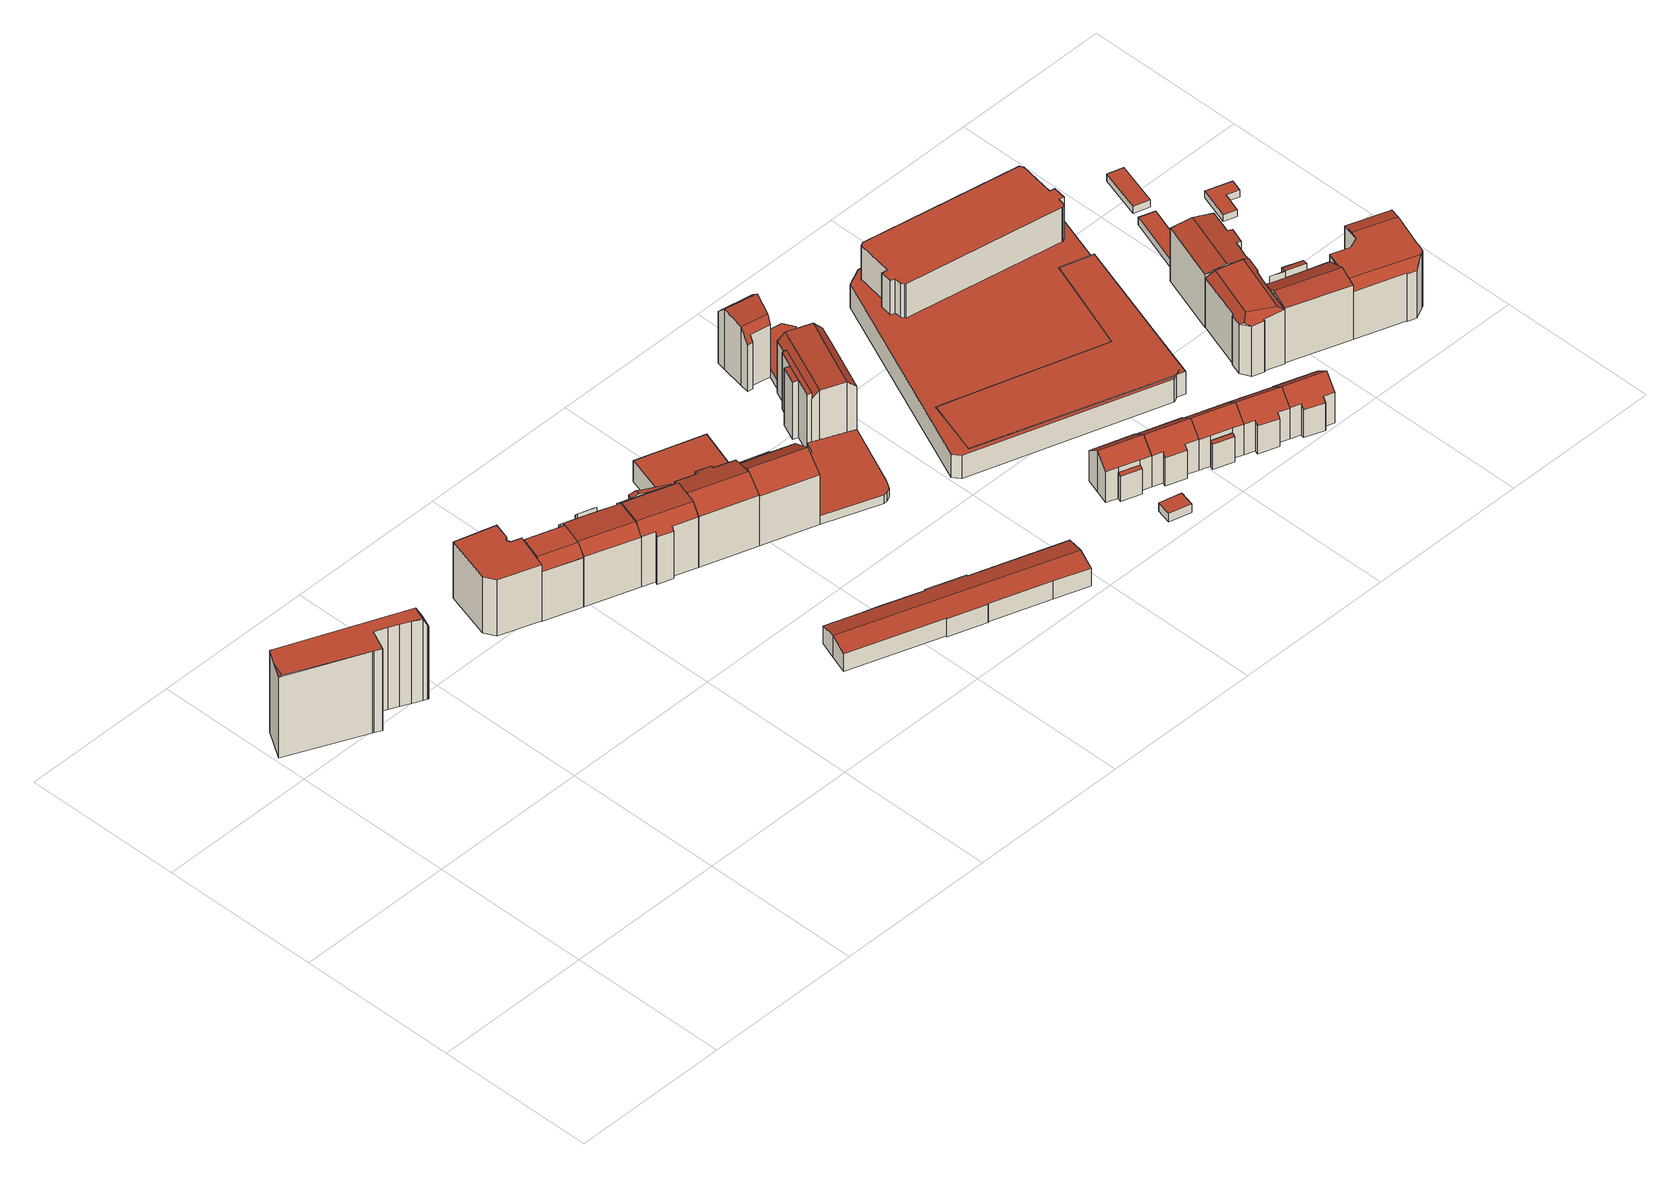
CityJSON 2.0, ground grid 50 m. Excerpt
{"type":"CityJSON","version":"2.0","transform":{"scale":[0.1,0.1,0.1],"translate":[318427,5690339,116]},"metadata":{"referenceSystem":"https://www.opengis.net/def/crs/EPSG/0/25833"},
"CityObjects":{
"building1":{"type":"Building","attributes":{"name":"Gutenberg Galerie","Dachtyp_tdc":"tdcFreeFormRoof","Gemeindeschluessel":14713000,"Dachneigung":0.11,"QualitaetDacherkennung":46,"Geometrietyp2DReferenz":"3000","function":"31001_2000","roofType":"5000","measuredHeight":29.13},"geometry":[{"type":"MultiSurface","lod":"2","boundaries":[[[0,1,2,3]],[[1,4,5,2]],[[4,6,7,5]],[[6,8,9,7]],[[8,10,11,9]],[[10,12,13,11]],[[12,14,15,13]],[[14,16,17,15]],[[16,18,19,17]],[[18,20,21,19]],[[20,22,23,21]],[[22,24,25,23]],[[24,0,3,25]],[[6,4,26,27,10,8]],[[28,0,29]],[[22,20,18,16,14,12,27,26,1,28,29,24]],[[0,24,29]],[[1,0,28]],[[12,10,27]],[[4,1,26]],[[3,2,5,7,9,11,13,15,17,19,21,23,25]]],"semantics":{"surfaces":[{"type":"WallSurface"},{"type":"RoofSurface"},{"type":"GroundSurface"}],"values":[0,0,0,0,0,0,0,0,0,0,0,0,0,1,1,1,0,0,0,0,2]}}]},
"building2":{"type":"Building","attributes":{"Dachtyp_tdc":"tdcPolyFlatRoof","Gemeindeschluessel":14713000,"Dachneigung":0,"QualitaetDacherkennung":55,"Geometrietyp2DReferenz":"3000","function":"31001_9998","roofType":"1000","measuredHeight":20.12},"geometry":[{"type":"MultiSurface","lod":"2","boundaries":[[[30,31,32,33]],[[31,34,35,32]],[[34,36,37,35]],[[36,38,39,37]],[[38,40,41,39]],[[40,42,43,41]],[[42,44,45,43]],[[44,46,47,45]],[[46,48,49,47]],[[48,30,33,49]],[[48,46,44,42,40,38,36,34,31,30]],[[33,32,35,37,39,41,43,45,47,49]]],"semantics":{"surfaces":[{"type":"WallSurface"},{"type":"RoofSurface"},{"type":"GroundSurface"}],"values":[0,0,0,0,0,0,0,0,0,0,1,2]}}]},
"building3":{"type":"Building","attributes":{"Dachtyp_tdc":"tdcCutGableRoof","Gemeindeschluessel":14713000,"Dachneigung":2.62,"QualitaetDacherkennung":55,"Geometrietyp2DReferenz":"3000","function":"31001_9998","roofType":"9999","measuredHeight":20.69},"geometry":[{"type":"MultiSurface","lod":"2","boundaries":[[[50,51,52,53]],[[51,54,55,52]],[[54,56,57,55]],[[56,58,59,57]],[[58,50,53,59]],[[60,61,62,63,50]],[[64,65,66,67]],[[62,66,65,63]],[[51,64,67,54]],[[54,67,66,62,61,56]],[[50,63,65,64,51]],[[56,61,60,58]],[[58,60,50]],[[53,52,55,57,59]]],"semantics":{"surfaces":[{"type":"WallSurface"},{"type":"RoofSurface"},{"type":"GroundSurface"}],"values":[0,0,0,0,0,1,1,1,0,0,0,0,0,2]}}]},
"building4":{"type":"Building","attributes":{"Gemeindeschluessel":14713000,"Geometrietyp2DReferenz":"3000","function":"31001_9998","roofType":"9999"},"children":["building4-1","building4-2"]},
"building4-1":{"type":"BuildingPart","attributes":{"Dachtyp_tdc":"tdcPolyFlatRoof","Dachneigung":40.51,"QualitaetDacherkennung":37,"Geometrietyp2DReferenz":"3000","roofType":"2100","measuredHeight":19.12},"parents":["building4"],"geometry":[{"type":"MultiSurface","lod":"2","boundaries":[[[68,69,70,71,72]],[[73,74,75,76,77]],[[74,68,72,75]],[[74,73,78,69,68]],[[72,71,76,75]],[[78,77,70,69]],[[77,76,71,70]],[[73,77,78]]],"semantics":{"surfaces":[{"type":"WallSurface"},{"type":"RoofSurface"},{"type":"GroundSurface"},{"type":"ClosureSurface"}],"values":[0,0,0,1,2,0,3,0]}}]},
"building4-2":{"type":"BuildingPart","attributes":{"Dachtyp_tdc":"tdcCutGableRoof","Dachneigung":3.22,"QualitaetDacherkennung":67,"Geometrietyp2DReferenz":"3000","roofType":"9999","measuredHeight":20.79},"parents":["building4"],"geometry":[{"type":"MultiSurface","lod":"2","boundaries":[[[79,80,81,53]],[[80,77,76,81]],[[70,82,71]],[[82,83,84,71]],[[83,85,86,84]],[[85,87,88,86]],[[87,89,90,88]],[[89,91,52,90]],[[91,92,93,52]],[[92,94,95,93]],[[94,79,53,95]],[[85,83,82,70,77,80,79,94]],[[92,91,89,87]],[[94,92,87,85]],[[53,81,76,71,84,86,88,90,52,93,95]],[[70,71,76,77]]],"semantics":{"surfaces":[{"type":"WallSurface"},{"type":"RoofSurface"},{"type":"GroundSurface"},{"type":"ClosureSurface"}],"values":[0,0,0,0,0,0,0,0,0,0,0,1,1,1,2,3]}}]},
"building5":{"type":"Building","attributes":{"Gemeindeschluessel":14713000,"Geometrietyp2DReferenz":"3000","function":"31001_9998","roofType":"9999"},"children":["building5-1","building5-2","building5-3"]},
"building5-1":{"type":"BuildingPart","attributes":{"Dachtyp_tdc":"tdcGableRoof","Dachneigung":10.74,"QualitaetDacherkennung":17,"Geometrietyp2DReferenz":"3000","roofType":"3100","measuredHeight":18.67},"parents":["building5"],"geometry":[{"type":"MultiSurface","lod":"2","boundaries":[[[96,97,98,99,100]],[[101,102,103,104,105]],[[106,96,100,107]],[[108,109,110,111]],[[112,110,109,113,114,115]],[[101,115,114,102]],[[97,112,115,101]],[[96,111,110,112,97]],[[106,116,108,111,96]],[[100,99,104,103,107]],[[105,98,97,101]],[[105,104,99,98]],[[107,103,102,106]],[[109,108,116,113]],[[102,114,113,116,106]]],"semantics":{"surfaces":[{"type":"WallSurface"},{"type":"RoofSurface"},{"type":"GroundSurface"},{"type":"ClosureSurface"}],"values":[0,0,0,1,1,0,0,0,0,2,0,3,3,0,3]}}]},
"building5-2":{"type":"BuildingPart","attributes":{"Dachtyp_tdc":"tdcPolyFlatRoof","Dachneigung":0,"QualitaetDacherkennung":41,"Geometrietyp2DReferenz":"3000","roofType":"1000","measuredHeight":3.07},"parents":["building5"],"geometry":[{"type":"MultiSurface","lod":"2","boundaries":[[[117,118,119,120]],[[118,105,104,119]],[[98,117,120,99]],[[98,105,118,117]],[[120,119,104,99]],[[105,98,99,104]]],"semantics":{"surfaces":[{"type":"WallSurface"},{"type":"RoofSurface"},{"type":"GroundSurface"},{"type":"ClosureSurface"}],"values":[0,0,0,1,2,3]}}]},
"building5-3":{"type":"BuildingPart","attributes":{"Dachtyp_tdc":"tdcCutGableRoof","Dachneigung":2.58,"QualitaetDacherkennung":55,"Geometrietyp2DReferenz":"3000","roofType":"9999","measuredHeight":21.05},"parents":["building5"],"geometry":[{"type":"MultiSurface","lod":"2","boundaries":[[[121,122,123,124]],[[125,107,103,126,127,128,129,130,131,132,133,134,135,136]],[[137,116,106,107,125]],[[138,139,126,103,102,114]],[[139,124,127,126]],[[124,123,128,127]],[[123,140,129,128]],[[140,141,130,129]],[[141,142,131,130]],[[142,143,132,131]],[[143,144,133,132]],[[144,145,134,133]],[[145,122,135,134]],[[122,121,136,135]],[[121,137,125,136]],[[124,139,138,113,116,137,121]],[[122,145,144,143,142,141,140,123]],[[138,114,113]],[[102,103,107,106]],[[102,106,116,113,114]]],"semantics":{"surfaces":[{"type":"RoofSurface"},{"type":"GroundSurface"},{"type":"WallSurface"},{"type":"ClosureSurface"}],"values":[0,1,2,2,2,2,2,2,2,2,2,2,2,2,2,0,0,2,3,3]}}]},
"building6":{"type":"Building","attributes":{"Gemeindeschluessel":14713000,"Dachtyp_tdc":"tdcFreeFormRoof","Dachneigung":16,"QualitaetDacherkennung":46,"Geometrietyp2DReferenz":"3000","function":"31001_9998","roofType":"5000","measuredHeight":21.47},"geometry":[{"type":"MultiSurface","lod":"2","boundaries":[[[146,147,148,126]],[[147,149,150,148]],[[149,151,152,150]],[[151,153,154,152]],[[153,155,156,154]],[[155,157,158,156]],[[157,159,129,158]],[[159,146,126,129]],[[157,160,161,159]],[[160,155,153,151,149,147,146,161]],[[157,155,160]],[[146,159,161]],[[126,148,150,152,154,156,158,129]]],"semantics":{"surfaces":[{"type":"WallSurface"},{"type":"RoofSurface"},{"type":"GroundSurface"}],"values":[0,0,0,0,0,0,0,0,1,1,0,0,2]}}]},
"building7":{"type":"Building","attributes":{"Dachtyp_tdc":"tdcGableRoof","Gemeindeschluessel":14713000,"Dachneigung":14.48,"QualitaetDacherkennung":82,"Geometrietyp2DReferenz":"3000","function":"31001_2000","roofType":"3100","measuredHeight":7.88},"geometry":[{"type":"MultiSurface","lod":"2","boundaries":[[[162,163,164,165]],[[163,166,167,164]],[[166,168,169,167]],[[168,170,171,169]],[[170,172,173,171]],[[172,174,175,173]],[[174,176,177,175]],[[176,178,179,177]],[[178,180,181,179]],[[180,182,183,181]],[[182,184,185,183]],[[184,186,187,185]],[[186,188,189,187]],[[188,190,191,189]],[[190,192,193,191]],[[192,194,195,193]],[[194,162,165,195]],[[190,188,186,184,182,180,178,176,174,172]],[[172,170,168,166,163,162,194,192,190]],[[165,164,167,169,171,173,175,177,179,181,183,185,187,189,191,193,195]]],"semantics":{"surfaces":[{"type":"WallSurface"},{"type":"RoofSurface"},{"type":"GroundSurface"}],"values":[0,0,0,0,0,0,0,0,0,0,0,0,0,0,0,0,0,1,1,2]}}]},
"building8":{"type":"Building","attributes":{"Dachtyp_tdc":"tdcFreeFormRoof","Gemeindeschluessel":14713000,"Dachneigung":32.11,"QualitaetDacherkennung":56,"Geometrietyp2DReferenz":"3000","function":"31001_9998","roofType":"5000","measuredHeight":21.9},"geometry":[{"type":"MultiSurface","lod":"2","boundaries":[[[196,197,198,199]],[[197,200,201,198]],[[200,202,203,201]],[[202,204,205,203]],[[204,206,207,205]],[[206,196,199,207]],[[204,208,209,206]],[[208,202,200,197,196,209]],[[196,206,209]],[[204,202,208]],[[199,198,201,203,205,207]]],"semantics":{"surfaces":[{"type":"WallSurface"},{"type":"RoofSurface"},{"type":"GroundSurface"}],"values":[0,0,0,0,0,0,1,1,0,0,2]}}]},
"building9":{"type":"Building","attributes":{"Dachtyp_tdc":"tdcPolyFlatRoof","Gemeindeschluessel":14713000,"Dachneigung":0,"QualitaetDacherkennung":71,"Geometrietyp2DReferenz":"3000","function":"31001_9998","roofType":"1000","measuredHeight":7.48},"geometry":[{"type":"MultiSurface","lod":"2","boundaries":[[[210,211,212,213]],[[211,214,215,212]],[[214,216,217,215]],[[216,218,219,217]],[[218,220,221,219]],[[220,210,213,221]],[[220,218,216,214,211,210]],[[213,212,215,217,219,221]]],"semantics":{"surfaces":[{"type":"WallSurface"},{"type":"RoofSurface"},{"type":"GroundSurface"}],"values":[0,0,0,0,0,0,1,2]}}]},
"building10":{"type":"Building","attributes":{"Dachtyp_tdc":"tdcPolyFlatRoof","Gemeindeschluessel":14713000,"Dachneigung":8.3,"QualitaetDacherkennung":53,"Geometrietyp2DReferenz":"3000","function":"31001_9998","roofType":"2100","measuredHeight":3.62},"geometry":[{"type":"MultiSurface","lod":"2","boundaries":[[[222,223,224,225]],[[223,226,227,224]],[[226,228,229,227]],[[228,222,225,229]],[[228,226,223,222]],[[225,224,227,229]]],"semantics":{"surfaces":[{"type":"WallSurface"},{"type":"RoofSurface"},{"type":"GroundSurface"}],"values":[0,0,0,0,1,2]}}]},
"building11":{"type":"Building","attributes":{"Dachtyp_tdc":"tdcPolyFlatRoof","Gemeindeschluessel":14713000,"Dachneigung":0,"QualitaetDacherkennung":87,"Geometrietyp2DReferenz":"3000","function":"31001_9998","roofType":"1000","measuredHeight":2.56},"geometry":[{"type":"MultiSurface","lod":"2","boundaries":[[[230,231,232,233]],[[231,234,235,232]],[[234,236,237,235]],[[236,238,239,237]],[[238,240,241,239]],[[240,230,233,241]],[[240,238,236,234,231,230]],[[233,232,235,237,239,241]]],"semantics":{"surfaces":[{"type":"WallSurface"},{"type":"RoofSurface"},{"type":"GroundSurface"}],"values":[0,0,0,0,0,0,1,2]}}]},
"building12":{"type":"Building","attributes":{"Dachtyp_tdc":"tdcPolyFlatRoof","Gemeindeschluessel":14713000,"Dachneigung":0,"QualitaetDacherkennung":0,"Geometrietyp2DReferenz":"3000","BezugspunktDach":"2000","function":"31001_9998","measuredHeight":3},"geometry":[{"type":"MultiSurface","lod":"2","boundaries":[[[242,243,244,245,246,247,248,249,250,251,252,253]],[[253,252,254,255]],[[252,251,256,254]],[[251,250,257,256]],[[250,249,258,257]],[[249,248,259,258]],[[248,247,205,259]],[[247,246,203,205]],[[246,245,260,203]],[[245,244,241,260]],[[244,243,239,241]],[[243,242,261,239]],[[242,253,255,261]],[[255,254,256,257,258,259,205,203,260,241,239,261]]],"semantics":{"surfaces":[{"type":"RoofSurface"},{"type":"WallSurface"},{"type":"GroundSurface"}],"values":[0,1,1,1,1,1,1,1,1,1,1,1,1,2]}}]},
"building13":{"type":"Building","attributes":{"Gemeindeschluessel":14713000,"Geometrietyp2DReferenz":"3000","function":"31001_9998","roofType":"9999"},"children":["building13-1","building13-2","building13-3","building13-4","building13-5"]},
"building13-1":{"type":"BuildingPart","attributes":{"Dachtyp_tdc":"tdcCutGableRoof","Dachneigung":2.59,"QualitaetDacherkennung":62,"Geometrietyp2DReferenz":"3000","roofType":"9999","measuredHeight":21.25},"parents":["building13"],"geometry":[{"type":"MultiSurface","lod":"2","boundaries":[[[262,263,264,265,266]],[[263,267,268,264]],[[267,269,270,268]],[[269,271,272,270]],[[271,273,274,272]],[[275,276,277,278]],[[276,279,280,281,277]],[[269,267,263,262,282]],[[283,279,276,275,273,271]],[[282,283,271,269]],[[265,264,268,270,272,274,278,277,281,284,285]],[[278,274,273,275]],[[286,280,279,283]],[[284,281,280,286]],[[287,286,283,282]],[[285,284,286,287]],[[262,266,287,282]],[[285,287,266,265]]],"semantics":{"surfaces":[{"type":"WallSurface"},{"type":"RoofSurface"},{"type":"GroundSurface"},{"type":"ClosureSurface"}],"values":[0,0,0,0,0,0,0,1,1,1,2,3,0,3,0,3,0,3]}}]},
"building13-2":{"type":"BuildingPart","attributes":{"Dachtyp_tdc":"tdcCutGableRoof","Dachneigung":3.63,"QualitaetDacherkennung":64,"Geometrietyp2DReferenz":"3000","roofType":"9999","measuredHeight":21.42},"parents":["building13"],"geometry":[{"type":"MultiSurface","lod":"2","boundaries":[[[288,289,290,291,292]],[[293,294,295,296,297]],[[294,298,299,295]],[[298,300,301,299]],[[300,302,303,301]],[[302,304,305,303]],[[304,288,292,305]],[[306,289,288,304]],[[302,300,298,294,293,307]],[[304,302,307,306]],[[292,291,308,309,296,295,299,301,303,305]],[[310,290,289,306]],[[308,291,290,310]],[[307,311,310,306]],[[311,309,308,310]],[[293,297,311,307]],[[309,311,297,296]]],"semantics":{"surfaces":[{"type":"WallSurface"},{"type":"RoofSurface"},{"type":"GroundSurface"},{"type":"ClosureSurface"}],"values":[0,0,0,0,0,0,0,1,1,1,2,0,3,0,3,0,3]}}]},
"building13-3":{"type":"BuildingPart","attributes":{"Dachtyp_tdc":"tdcPolyFlatRoof","Dachneigung":7.42,"QualitaetDacherkennung":49,"Geometrietyp2DReferenz":"3000","roofType":"2100","measuredHeight":20.66},"parents":["building13"],"geometry":[{"type":"MultiSurface","lod":"2","boundaries":[[[312,313,314,315]],[[313,316,275,278,314]],[[317,318,319,274,273]],[[318,320,321,319]],[[318,317,316,313,312,320]],[[315,314,278,274,319,321]],[[315,321,320,312]],[[273,275,316,317]],[[273,274,278,275]]],"semantics":{"surfaces":[{"type":"WallSurface"},{"type":"RoofSurface"},{"type":"GroundSurface"},{"type":"ClosureSurface"}],"values":[0,0,0,0,1,2,3,0,3]}}]},
"building13-4":{"type":"BuildingPart","attributes":{"Dachtyp_tdc":"tdcPolyFlatRoof","Dachneigung":8.26,"QualitaetDacherkennung":63,"Geometrietyp2DReferenz":"3000","roofType":"2100","measuredHeight":20.51},"parents":["building13"],"geometry":[{"type":"MultiSurface","lod":"2","boundaries":[[[320,322,323,321]],[[322,324,325,323]],[[324,312,315,325]],[[324,322,320,312]],[[315,321,323,325]],[[320,321,315,312]]],"semantics":{"surfaces":[{"type":"WallSurface"},{"type":"RoofSurface"},{"type":"GroundSurface"},{"type":"ClosureSurface"}],"values":[0,0,0,1,2,3]}}]},
"building13-5":{"type":"BuildingPart","attributes":{"Dachtyp_tdc":"tdcPolyFlatRoof","Dachneigung":0,"QualitaetDacherkennung":0,"Geometrietyp2DReferenz":"3000","roofType":"9999","measuredHeight":3.02},"parents":["building13"],"geometry":[{"type":"MultiSurface","lod":"2","boundaries":[[[326,327,328,290,310,311,297,280,286,287,266,329,330]],[[280,297,296,281]],[[290,328,331,291]],[[328,327,332,331]],[[327,326,333,332]],[[326,330,334,333]],[[330,329,335,334]],[[329,266,265,335]],[[334,335,265,285,284,281,296,309,308,291,331,332,333]],[[281,284,286,280]],[[284,285,287,286]],[[285,265,266,287]],[[291,308,310,290]],[[308,309,311,310]],[[309,296,297,311]]],"semantics":{"surfaces":[{"type":"RoofSurface"},{"type":"WallSurface"},{"type":"GroundSurface"},{"type":"ClosureSurface"}],"values":[0,1,1,1,1,1,1,1,2,3,3,3,3,3,3]}}]},
"building14":{"type":"Building","attributes":{"Dachtyp_tdc":"tdcPolyFlatRoof","Gemeindeschluessel":14713000,"Dachneigung":0,"QualitaetDacherkennung":0,"Geometrietyp2DReferenz":"3000","BezugspunktDach":"2000","function":"31001_9998","measuredHeight":3},"geometry":[{"type":"MultiSurface","lod":"2","boundaries":[[[336,337,338,339]],[[339,338,340,341]],[[338,337,342,340]],[[337,336,343,342]],[[336,339,341,343]],[[341,340,342,343]]],"semantics":{"surfaces":[{"type":"RoofSurface"},{"type":"WallSurface"},{"type":"GroundSurface"}],"values":[0,1,1,1,1,2]}}]},
"building15":{"type":"Building","attributes":{"Gemeindeschluessel":14713000,"Geometrietyp2DReferenz":"3000","function":"31001_9998","roofType":"9999"},"children":["building15-1","building15-2"]},
"building15-1":{"type":"BuildingPart","attributes":{"Dachtyp_tdc":"tdcPolyFlatRoof","Dachneigung":11.48,"QualitaetDacherkennung":26,"Geometrietyp2DReferenz":"3000","roofType":"2100","measuredHeight":9.28},"parents":["building15"],"geometry":[{"type":"MultiSurface","lod":"2","boundaries":[[[344,345,346,347]],[[345,348,349,346]],[[348,350,351,349]],[[350,348,345,344]],[[347,346,349,351]],[[347,351,350,344]]],"semantics":{"surfaces":[{"type":"WallSurface"},{"type":"RoofSurface"},{"type":"GroundSurface"},{"type":"ClosureSurface"}],"values":[0,0,0,1,2,3]}}]},
"building15-2":{"type":"BuildingPart","attributes":{"Dachtyp_tdc":"tdcGableRoof","Dachneigung":38.12,"QualitaetDacherkennung":73,"Geometrietyp2DReferenz":"3000","roofType":"3100","measuredHeight":14.74},"parents":["building15"],"geometry":[{"type":"MultiSurface","lod":"2","boundaries":[[[352,351,350]],[[352,353,354,351]],[[353,355,356,354]],[[355,357,358,356]],[[357,359,360,358]],[[359,361,362,360]],[[361,363,364,362]],[[363,365,347,364]],[[365,344,347]],[[361,359,357,355]],[[355,353,352,365,363,361]],[[351,354,356,358,360,362,364,347]],[[350,344,365,352]],[[350,351,347,344]]],"semantics":{"surfaces":[{"type":"WallSurface"},{"type":"RoofSurface"},{"type":"GroundSurface"},{"type":"ClosureSurface"}],"values":[0,0,0,0,0,0,0,0,0,1,1,2,0,3]}}]},
"building16":{"type":"Building","attributes":{"Gemeindeschluessel":14713000,"Dachneigung":90,"Dachorientierung":0,"MittlereTraufHoehe":119.96,"QualitaetDacherkennung":100,"ObjektHoehe":3.33,"BodenHoehe":116.63,"Geometrietyp2DReferenz":"3000","AbsoluteHoehe":119.96,"Dachflaeche":61.79,"function":"31001_9998","roofType":"1000","measuredHeight":3.33,"storeysAboveGround":1},"geometry":[{"type":"MultiSurface","lod":"2","boundaries":[[[366,367,368,369]],[[367,370,371,368]],[[370,372,373,371]],[[372,374,375,373]],[[374,366,369,375]],[[374,372,370,367,366]],[[369,368,371,373,375]]],"semantics":{"surfaces":[{"type":"WallSurface"},{"type":"RoofSurface"},{"type":"GroundSurface"}],"values":[0,0,0,0,0,1,2]}}]},
"building17":{"type":"Building","attributes":{"Dachtyp_tdc":"tdcFreeFormRoof","Gemeindeschluessel":14713000,"Dachneigung":38.49,"QualitaetDacherkennung":73,"Geometrietyp2DReferenz":"3000","function":"31001_9998","roofType":"5000","measuredHeight":14.74},"geometry":[{"type":"MultiSurface","lod":"2","boundaries":[[[376,377,378,379]],[[377,363,364,378]],[[363,380,360,364]],[[380,381,382,360]],[[381,383,384,382]],[[383,385,386,384]],[[385,387,388,386]],[[387,376,379,388]],[[389,381,380,390]],[[377,376,387,385,383,389,390,363]],[[383,381,389]],[[380,363,390]],[[379,378,364,360,382,384,386,388]]],"semantics":{"surfaces":[{"type":"WallSurface"},{"type":"RoofSurface"},{"type":"GroundSurface"}],"values":[0,0,0,0,0,0,0,0,1,1,0,0,2]}}]},
"building18":{"type":"Building","attributes":{"Gemeindeschluessel":14713000,"Geometrietyp2DReferenz":"3000","function":"31001_9998","roofType":"9999"},"children":["building18-1","building18-2"]},
"building18-1":{"type":"BuildingPart","attributes":{"Dachtyp_tdc":"tdcGableRoof","Dachneigung":39.59,"QualitaetDacherkennung":80,"Geometrietyp2DReferenz":"3000","roofType":"3100","measuredHeight":14.76},"parents":["building18"],"geometry":[{"type":"MultiSurface","lod":"2","boundaries":[[[391,392,393]],[[391,394,384,392]],[[394,395,396,384]],[[395,397,382,396]],[[397,398,399,382]],[[398,400,401,399]],[[400,402,403,401]],[[402,404,405,403]],[[404,406,405]],[[400,398,397,395]],[[395,394,391,404,402,400]],[[392,384,396,382,399,401,403,405]],[[393,406,404,391]],[[393,392,405,406]]],"semantics":{"surfaces":[{"type":"WallSurface"},{"type":"RoofSurface"},{"type":"GroundSurface"},{"type":"ClosureSurface"}],"values":[0,0,0,0,0,0,0,0,0,1,1,2,0,3]}}]},
"building18-2":{"type":"BuildingPart","attributes":{"Dachtyp_tdc":"tdcPolyFlatRoof","Dachneigung":12.57,"QualitaetDacherkennung":29,"Geometrietyp2DReferenz":"3000","roofType":"2100","measuredHeight":9.28},"parents":["building18"],"geometry":[{"type":"MultiSurface","lod":"2","boundaries":[[[407,393,392,408]],[[406,409,410,405]],[[409,407,408,410]],[[409,406,393,407]],[[408,392,405,410]],[[406,405,392,393]]],"semantics":{"surfaces":[{"type":"WallSurface"},{"type":"RoofSurface"},{"type":"GroundSurface"},{"type":"ClosureSurface"}],"values":[0,0,0,1,2,3]}}]},
"building19":{"type":"Building","attributes":{"Gemeindeschluessel":14713000,"Dachneigung":90,"Dachorientierung":0,"MittlereTraufHoehe":124.64,"QualitaetDacherkennung":99,"ObjektHoehe":8.02,"BodenHoehe":116.62,"Geometrietyp2DReferenz":"3000","AbsoluteHoehe":124.64,"Dachflaeche":1556.31,"function":"31001_9998","roofType":"1000","measuredHeight":8.02,"storeysAboveGround":3},"geometry":[{"type":"MultiSurface","lod":"2","boundaries":[[[411,412,413,414]],[[412,415,416,413]],[[415,417,371,416]],[[417,418,368,371]],[[418,419,369,368]],[[419,420,421,369]],[[420,422,423,421]],[[422,424,425,423]],[[424,411,414,425]],[[424,422,420,419,418,417,415,412,411]],[[414,413,416,371,368,369,421,423,425]]],"semantics":{"surfaces":[{"type":"WallSurface"},{"type":"RoofSurface"},{"type":"GroundSurface"}],"values":[0,0,0,0,0,0,0,0,0,1,2]}}]},
"building20":{"type":"Building","attributes":{"Dachtyp_tdc":"tdcPolyFlatRoof","Gemeindeschluessel":14713000,"Dachneigung":0,"QualitaetDacherkennung":35,"Geometrietyp2DReferenz":"3000","function":"31001_9998","roofType":"1000","measuredHeight":8.1},"geometry":[{"type":"MultiSurface","lod":"2","boundaries":[[[426,427,428,429]],[[427,430,431,428]],[[430,432,433,431]],[[432,434,435,433]],[[434,436,437,435]],[[436,438,439,437]],[[438,440,441,439]],[[440,426,429,441]],[[440,438,436,434,432,430,427,426]],[[429,428,431,433,435,437,439,441]]],"semantics":{"surfaces":[{"type":"WallSurface"},{"type":"RoofSurface"},{"type":"GroundSurface"}],"values":[0,0,0,0,0,0,0,0,1,2]}}]},
"building21":{"type":"Building","attributes":{"Dachtyp_tdc":"tdcFreeFormRoof","Gemeindeschluessel":14713000,"Dachneigung":39.69,"QualitaetDacherkennung":74,"Geometrietyp2DReferenz":"3000","function":"31001_9998","roofType":"5000","measuredHeight":14.75},"geometry":[{"type":"MultiSurface","lod":"2","boundaries":[[[442,402,403,443]],[[402,398,399,403]],[[398,444,445,399]],[[444,446,447,445]],[[446,448,449,447]],[[448,450,451,449]],[[450,452,453,451]],[[452,442,443,453]],[[454,444,398,400]],[[442,452,450,448,446,454,400,402]],[[398,402,400]],[[446,444,454]],[[443,403,399,445,447,449,451,453]]],"semantics":{"surfaces":[{"type":"WallSurface"},{"type":"RoofSurface"},{"type":"GroundSurface"}],"values":[0,0,0,0,0,0,0,0,1,1,0,0,2]}}]},
"building22":{"type":"Building","attributes":{"Gemeindeschluessel":14713000,"Dachtyp_tdc":"tdcFreeFormRoof","Dachneigung":39.52,"QualitaetDacherkennung":80,"Geometrietyp2DReferenz":"3000","function":"31001_9998","roofType":"5000","measuredHeight":14.78},"geometry":[{"type":"MultiSurface","lod":"2","boundaries":[[[455,456,457,458]],[[456,459,460,457]],[[459,461,462,460]],[[461,463,464,462]],[[463,465,466,464]],[[465,467,468,466]],[[467,469,470,468]],[[469,455,458,470]],[[471,459,456,454]],[[469,467,465,463,461,471,454,455]],[[456,455,454]],[[461,459,471]],[[458,457,460,462,464,466,468,470]]],"semantics":{"surfaces":[{"type":"WallSurface"},{"type":"RoofSurface"},{"type":"GroundSurface"}],"values":[0,0,0,0,0,0,0,0,1,1,0,0,2]}}]},
"building23":{"type":"Building","attributes":{"Gemeindeschluessel":14713000,"Dachneigung":90,"Dachorientierung":0,"MittlereTraufHoehe":136.61,"QualitaetDacherkennung":95,"ObjektHoehe":20.08,"BodenHoehe":116.53,"Geometrietyp2DReferenz":"3000","AbsoluteHoehe":136.61,"Dachflaeche":1036.01,"function":"31001_9998","roofType":"1000","measuredHeight":20.08,"storeysAboveGround":7},"geometry":[{"type":"MultiSurface","lod":"2","boundaries":[[[472,473,474,475]],[[473,476,477,474]],[[476,478,479,477]],[[478,480,481,479]],[[480,482,483,481]],[[482,484,485,483]],[[484,486,487,485]],[[486,488,489,487]],[[488,490,491,489]],[[490,492,493,491]],[[492,494,495,493]],[[494,496,497,495]],[[496,498,499,497]],[[498,500,501,499]],[[500,502,503,501]],[[502,504,505,503]],[[504,506,507,505]],[[506,472,475,507]],[[506,504,502,500,498,496,494,492,490,488,486,484,482,480,478,476,473,472]],[[475,474,477,479,481,483,485,487,489,491,493,495,497,499,501,503,505,507]]],"semantics":{"surfaces":[{"type":"WallSurface"},{"type":"RoofSurface"},{"type":"GroundSurface"}],"values":[0,0,0,0,0,0,0,0,0,0,0,0,0,0,0,0,0,0,1,2]}}]},
"building24":{"type":"Building","attributes":{"Dachtyp_tdc":"tdcFreeFormRoof","Gemeindeschluessel":14713000,"Dachneigung":0.628,"QualitaetDacherkennung":62,"Geometrietyp2DReferenz":"3000","function":"31001_9998","roofType":"5000","measuredHeight":19.95},"geometry":[{"type":"MultiSurface","lod":"2","boundaries":[[[508,509,510,511]],[[509,512,513,510]],[[512,514,515,513]],[[514,516,517,515]],[[516,518,519,517]],[[518,520,521,519]],[[520,522,523,521]],[[522,524,525,523]],[[524,526,527,525]],[[526,528,529,527]],[[528,530,531,529]],[[530,508,511,531]],[[532,533,522,520,518,516,534,535]],[[536,524,533,532]],[[526,524,536,537,538,530,528]],[[508,538,537,535,534,514,512,509]],[[537,536,532,535]],[[508,530,538]],[[524,522,533]],[[516,514,534]],[[511,510,513,515,517,519,521,523,525,527,529,531]]],"semantics":{"surfaces":[{"type":"WallSurface"},{"type":"RoofSurface"},{"type":"GroundSurface"}],"values":[0,0,0,0,0,0,0,0,0,0,0,0,1,1,1,1,1,0,0,0,2]}}]},
"building25":{"type":"Building","attributes":{"Gemeindeschluessel":14713000,"Geometrietyp2DReferenz":"3000","function":"31001_9998","roofType":"9999"},"children":["building25-1","building25-2"]},
"building25-1":{"type":"BuildingPart","attributes":{"Dachtyp_tdc":"tdcPolyFlatRoof","Dachneigung":10.89,"QualitaetDacherkennung":41,"Geometrietyp2DReferenz":"3000","roofType":"2100","measuredHeight":19.2},"parents":["building25"],"geometry":[{"type":"MultiSurface","lod":"2","boundaries":[[[539,540,541]],[[542,543,544,545,539]],[[546,547,548,549,540]],[[539,545,546,540]],[[545,544,547,546]],[[544,543,548,547]],[[543,542,549,548]],[[542,550,549]],[[541,550,542,539]],[[541,540,549,550]]],"semantics":{"surfaces":[{"type":"WallSurface"},{"type":"RoofSurface"},{"type":"GroundSurface"},{"type":"ClosureSurface"}],"values":[0,1,2,0,0,0,0,0,0,3]}}]},
"building25-2":{"type":"BuildingPart","attributes":{"Dachtyp_tdc":"tdcGableRoof","Dachneigung":28.35,"QualitaetDacherkennung":58,"Geometrietyp2DReferenz":"3000","roofType":"3100","measuredHeight":20.62},"parents":["building25"],"geometry":[{"type":"MultiSurface","lod":"2","boundaries":[[[551,552,553,554]],[[552,541,540,553]],[[550,555,556,549]],[[555,557,558,556]],[[557,559,560,558]],[[559,561,562,560]],[[561,551,554,562]],[[557,555,550,541,552,551]],[[551,561,559,557]],[[554,553,540,549,556,558,560,562]],[[550,549,540,541]]],"semantics":{"surfaces":[{"type":"WallSurface"},{"type":"RoofSurface"},{"type":"GroundSurface"},{"type":"ClosureSurface"}],"values":[0,0,0,0,0,0,0,1,1,2,3]}}]},
"building26":{"type":"Building","attributes":{"Dachtyp_tdc":"tdcFreeFormRoof","Gemeindeschluessel":14713000,"Dachneigung":10.19,"QualitaetDacherkennung":55,"Geometrietyp2DReferenz":"3000","function":"31001_9998","roofType":"5000","measuredHeight":20.04},"geometry":[{"type":"MultiSurface","lod":"2","boundaries":[[[563,564,565,566]],[[564,567,568,565]],[[567,569,570,568]],[[569,571,572,570]],[[571,573,574,572]],[[573,575,576,574]],[[575,577,578,576]],[[577,579,580,578]],[[579,581,582,580]],[[581,583,584,582]],[[583,563,566,584]],[[585,579,577,575,586]],[[567,564,563,583,581,585,586,573,571,569]],[[575,573,586]],[[581,579,585]],[[566,565,568,570,572,574,576,578,580,582,584]]],"semantics":{"surfaces":[{"type":"WallSurface"},{"type":"RoofSurface"},{"type":"GroundSurface"}],"values":[0,0,0,0,0,0,0,0,0,0,0,1,1,0,0,2]}}]},
"building27":{"type":"Building","attributes":{"Dachtyp_tdc":"tdcPolyFlatRoof","Gemeindeschluessel":14713000,"Dachneigung":0,"QualitaetDacherkennung":66,"Geometrietyp2DReferenz":"3000","function":"31001_2463","roofType":"1000","measuredHeight":2.63},"geometry":[{"type":"MultiSurface","lod":"2","boundaries":[[[587,588,589,590]],[[588,591,592,589]],[[591,593,594,592]],[[593,587,590,594]],[[593,591,588,587]],[[590,589,592,594]]],"semantics":{"surfaces":[{"type":"WallSurface"},{"type":"RoofSurface"},{"type":"GroundSurface"}],"values":[0,0,0,0,1,2]}}]},
"building28":{"type":"Building","attributes":{"Dachtyp_tdc":"tdcFreeFormRoof","Gemeindeschluessel":14713000,"Dachneigung":0.846,"QualitaetDacherkennung":51,"Geometrietyp2DReferenz":"3000","function":"31001_9998","roofType":"5000","measuredHeight":19.72},"geometry":[{"type":"MultiSurface","lod":"2","boundaries":[[[595,596,597,598,599]],[[600,601,602,603,604,605,606]],[[607,595,599,608,609,610,605,604,611,612,613]],[[610,606,605]],[[598,608,599]],[[607,596,595]],[[603,611,604]],[[614,615,616,617,618,619,620,621,622,623,624,625,626,627,628]],[[601,600,615,614]],[[600,606,616,615]],[[606,610,617,616]],[[610,609,618,617]],[[609,608,619,618]],[[608,598,620,619]],[[598,597,621,620]],[[597,596,622,621]],[[596,607,623,622]],[[607,613,624,623]],[[613,612,625,624]],[[612,611,626,625]],[[611,603,627,626]],[[603,602,628,627]],[[602,601,614,628]]],"semantics":{"surfaces":[{"type":"RoofSurface"},{"type":"WallSurface"},{"type":"GroundSurface"}],"values":[0,0,0,1,1,1,1,2,1,1,1,1,1,1,1,1,1,1,1,1,1,1,1]}}]},
"building29":{"type":"Building","attributes":{"Dachtyp_tdc":"tdcPolyFlatRoof","Gemeindeschluessel":14713000,"Dachneigung":0,"QualitaetDacherkennung":67,"Geometrietyp2DReferenz":"3000","function":"31001_2463","roofType":"1000","measuredHeight":2.66},"geometry":[{"type":"MultiSurface","lod":"2","boundaries":[[[629,630,631,632]],[[630,633,634,631]],[[633,635,636,634]],[[635,629,632,636]],[[635,633,630,629]],[[632,631,634,636]]],"semantics":{"surfaces":[{"type":"WallSurface"},{"type":"RoofSurface"},{"type":"GroundSurface"}],"values":[0,0,0,0,1,2]}}]},
"building30":{"type":"Building","attributes":{"Dachtyp_tdc":"tdcPolyFlatRoof","Gemeindeschluessel":14713000,"Dachneigung":0,"QualitaetDacherkennung":85,"Geometrietyp2DReferenz":"3000","function":"31001_9998","roofType":"1000","measuredHeight":2.42},"geometry":[{"type":"MultiSurface","lod":"2","boundaries":[[[637,638,639,640]],[[638,641,642,639]],[[641,643,644,642]],[[643,645,646,644]],[[645,647,648,646]],[[647,637,640,648]],[[647,645,643,641,638,637]],[[640,639,642,644,646,648]]],"semantics":{"surfaces":[{"type":"WallSurface"},{"type":"RoofSurface"},{"type":"GroundSurface"}],"values":[0,0,0,0,0,0,1,2]}}]}
},
"vertices":[
[9,1101,295],[65,1187,300],[65,1187,9],[9,1101,9],[464,1018,264],[464,1018,9],[444,976,268],[444,976,9],[443,977,271],[443,977,9],[431,982,297],[431,982,9],[401,996,301],[401,996,9],[371,1010,301],[371,1010,9],[342,1024,301],[342,1024,9],[304,1042,300],[304,1042,9],[274,979,300],[274,979,9],[253,989,300],[253,989,9],[249,990,300],[249,990,9],[447,1025,301],[429,983,301],[34,1140,300],[16,1097,300],
[875,1092,208],[905,1082,208],[905,1082,7],[875,1092,7],[867,972,208],[867,972,7],[744,1016,208],[744,1016,7],[726,1051,208],[726,1051,7],[769,1200,208],[769,1200,7],[894,1163,208],[894,1163,7],[879,1111,208],[879,1111,7],[871,1108,208],[871,1108,7],[870,1102,208],[870,1102,7],
[1024,1058,182],[982,932,182],[982,932,6],[1024,1058,6],[867,972,182],[867,972,6],[905,1082,182],[905,1082,6],[910,1096,182],[910,1096,6],[910,1096,183],[905,1082,198],[902,1071,210],[1016,1032,210],[982,932,183],[991,960,213],[877,999,213],[867,972,183],
[1138,1043,184],[1133,1029,197],[1133,1029,183],[1133,1029,6],[1138,1043,6],[1080,1048,196],[1084,1061,184],[1084,1061,6],[1080,1048,6],[1080,1048,183],[1080,1048,197],
[1024,1058,192],[1027,1066,183],[1027,1066,6],[1133,1029,184],[1188,1010,183],[1188,1010,6],[1179,985,209],[1179,985,6],[1152,906,214],[1152,906,6],[1142,876,184],[1142,876,6],[982,932,184],[992,962,214],[992,962,6],[1019,1041,209],[1019,1041,6],
[1233,1011,173],[1275,996,173],[1275,996,37],[1275,996,7],[1233,1011,7],[1352,970,173],[1346,955,173],[1346,955,7],[1352,970,7],[1352,970,37],[1228,996,173],[1228,996,7],[1228,996,188],[1250,989,193],[1255,1004,193],[1233,1011,188],[1275,996,189],[1279,979,187],[1346,955,174],[1352,970,174],[1228,996,187],
[1288,1034,37],[1366,1007,37],[1366,1007,7],[1288,1034,7],
[1179,984,213],[1152,905,217],[1310,850,217],[1337,929,213],[1188,1010,7],[1344,950,7],[1337,929,7],[1310,850,7],[1300,821,7],[1227,846,7],[1224,837,7],[1178,853,7],[1182,862,7],[1142,876,7],[1152,905,7],[1179,984,7],[1188,1010,188],[1346,955,187],[1344,950,192],[1300,821,186],[1227,846,186],[1224,837,176],[1178,853,176],[1182,862,186],[1142,876,186],
[1344,950,201],[1408,928,201],[1408,928,7],[1412,941,197],[1412,941,7],[1457,925,197],[1457,925,7],[1453,915,200],[1453,915,7],[1515,893,200],[1515,893,7],[1469,763,187],[1469,763,7],[1300,821,187],[1489,821,222],[1320,879,222],
[1671,128,75],[1670,126,75],[1670,126,12],[1671,128,12],[1555,165,75],[1555,165,12],[1556,167,75],[1556,167,12],[1272,266,75],[1272,266,12],[1292,323,91],[1292,323,12],[1312,380,75],[1312,380,12],[1416,344,75],[1416,344,12],[1472,325,75],[1472,325,12],[1596,282,75],[1596,282,12],[1597,285,75],[1597,285,12],[1713,245,75],[1713,245,12],[1712,242,75],[1712,242,12],[1997,144,75],[1997,144,12],[1977,86,91],[1977,86,12],[1958,29,75],[1958,29,12],[1853,66,75],[1853,66,12],
[1515,893,183],[1573,872,184],[1573,872,8],[1515,893,8],[1574,875,182],[1574,875,8],[1682,839,182],[1682,839,8],[1638,706,184],[1638,706,8],[1469,763,184],[1469,763,8],[1660,771,227],[1492,828,227],
[1375,1035,84],[1416,1171,84],[1416,1171,10],[1375,1035,10],[1496,1146,84],[1496,1146,10],[1623,1104,84],[1623,1104,10],[1579,972,84],[1579,972,10],[1547,983,84],[1547,983,10],
[1622,961,46],[1635,1001,40],[1635,1001,10],[1622,961,10],[1723,973,40],[1723,973,10],[1710,933,46],[1710,933,10],
[1697,881,34],[1713,928,34],[1713,928,8],[1697,881,8],[1719,944,34],[1719,944,8],[1783,921,34],[1783,921,8],[1776,901,34],[1776,901,8],[1762,859,34],[1762,859,8],
[1802,892,38],[1776,901,38],[1762,859,38],[1750,824,38],[1682,839,38],[1638,706,38],[1813,641,38],[1825,643,38],[1841,650,38],[1856,676,38],[1945,868,38],[1817,926,38],[1945,868,8],[1817,926,8],[1856,676,8],[1841,650,8],[1825,643,8],[1813,641,8],[1750,824,8],[1802,892,8],
[2044,1089,191],[2017,1027,191],[2017,1027,4],[2044,1089,4],[2044,1089,35],[1945,868,191],[1945,868,4],[1920,879,217],[1920,879,4],[1849,911,213],[1849,911,4],[1829,920,188],[1829,920,4],[1902,1083,189],[1929,1142,189],[1929,1142,4],[1902,1083,4],[1933,1139,194],[1933,1139,35],[1933,1139,4],[2020,1100,217],[1949,1132,213],[1949,1132,4],[2020,1100,4],[1949,1132,35],[2020,1100,35],
[1902,1331,189],[2011,1310,190],[2011,1310,35],[2011,1310,4],[1902,1331,4],[1959,1197,188],[1896,1209,188],[1896,1209,4],[1959,1197,4],[1959,1197,35],[1894,1197,169],[1894,1197,4],[1877,1200,169],[1877,1200,4],[1882,1228,214],[1882,1228,4],[1896,1302,219],[1896,1302,4],[1998,1282,219],[1966,1212,214],[1998,1282,4],[1966,1212,4],[1998,1282,35],[1966,1212,35],
[1867,1035,209],[1891,1088,209],[1891,1088,4],[1867,1035,4],[1902,1083,211],[1829,920,211],[1817,926,209],[1817,926,4],[1842,981,209],[1842,981,4],
[1827,988,207],[1827,988,4],[1852,1042,207],[1852,1042,4],
[2103,1294,35],[2059,1302,35],[2058,1301,35],[2103,1220,35],[2120,1259,35],[2058,1301,4],[2059,1302,4],[2103,1294,4],[2120,1259,4],[2103,1220,4],
[2356,85,41],[2288,102,41],[2276,54,41],[2344,37,41],[2276,54,11],[2344,37,11],[2288,102,11],[2356,85,11],
[2311,192,103],[2306,180,100],[2306,180,10],[2311,192,10],[2246,200,100],[2246,200,10],[2250,213,103],[2250,213,10],
[2250,213,120],[2216,225,120],[2216,225,10],[2231,269,157],[2231,269,10],[2246,315,119],[2246,315,10],[2374,272,119],[2374,272,10],[2359,226,157],[2359,226,10],[2343,181,120],[2343,181,10],[2311,192,120],
[2230,708,40],[2213,713,40],[2213,713,6],[2230,708,6],[2161,729,40],[2161,729,6],[2189,810,40],[2189,810,6],[2257,791,40],[2257,791,6],
[2371,158,110],[2375,170,120],[2375,170,10],[2371,158,10],[2374,272,118],[2505,227,119],[2505,227,10],[2474,136,120],[2474,136,10],[2436,150,120],[2436,150,10],[2431,137,110],[2431,137,10],[2489,180,157],[2358,225,157],
[2506,125,119],[2506,125,10],[2506,125,103],[2474,136,119],[2489,180,158],[2489,180,10],[2505,227,117],[2631,184,117],[2631,184,10],[2614,137,158],[2614,137,10],[2599,93,119],[2599,93,10],[2568,104,119],[2568,104,10],[2568,104,103],
[2502,112,100],[2502,112,10],[2563,91,100],[2563,91,10],
[2664,368,86],[2059,571,86],[2059,571,6],[2664,368,6],[2112,743,86],[2112,743,6],[2161,729,86],[2213,713,86],[2230,708,86],[2614,588,86],[2614,588,6],[2721,884,86],[2721,884,6],[2823,853,86],[2823,853,6],
[2624,370,85],[2027,565,85],[2027,565,4],[2624,370,4],[2010,588,85],[2010,588,4],[2296,1232,85],[2296,1232,4],[2353,1257,85],[2353,1257,4],[2872,1151,85],[2872,1151,4],[2897,1109,85],[2897,1109,4],[2658,385,85],[2658,385,4],
[2631,82,119],[2631,82,10],[2757,140,117],[2757,140,10],[2726,49,119],[2726,49,10],[2693,61,119],[2693,61,10],[2688,48,108],[2688,48,10],[2627,70,109],[2627,70,10],[2741,93,158],
[2726,49,120],[2757,140,118],[2757,140,11],[2726,49,11],[2882,97,118],[2882,97,11],[2851,6,120],[2851,6,11],[2819,17,120],[2819,17,11],[2814,4,109],[2814,4,11],[2754,26,109],[2754,26,11],[2758,38,120],[2758,38,11],[2866,50,158],
[2824,1016,206],[2840,1014,206],[2840,1014,5],[2824,1016,5],[2833,972,206],[2833,972,5],[2817,975,206],[2817,975,5],[2813,953,206],[2813,953,5],[2803,947,206],[2803,947,5],[2800,948,206],[2800,948,5],[2306,1038,206],[2306,1038,5],[2304,1041,206],[2304,1041,5],[2298,1049,206],[2298,1049,5],[2299,1072,206],[2299,1072,5],[2285,1075,206],[2285,1075,5],[2292,1113,206],[2292,1113,5],[2310,1110,206],[2310,1110,5],[2331,1225,206],[2331,1225,5],[2342,1231,206],[2342,1231,5],[2837,1140,206],[2837,1140,5],[2843,1129,206],[2843,1129,5],
[2925,260,203],[2867,280,194],[2867,280,9],[2925,260,9],[2866,276,192],[2866,276,9],[2831,289,186],[2831,289,9],[2816,320,184],[2816,320,9],[2828,357,183],[2828,357,9],[2831,356,186],[2831,356,9],[2883,507,184],[2883,507,9],[3003,466,201],[3003,466,9],[2986,416,201],[2986,416,9],[2980,413,203],[2980,413,9],[2967,382,204],[2967,382,9],[2905,492,208],[2886,506,186],[2822,307,193],[2845,323,208],[2985,468,209],[2916,277,209],[2925,261,203],
[2989,375,204],[2989,375,12],[2989,375,181],[3092,341,204],[3097,358,200],[3038,379,200],[3032,361,203],[3032,361,12],[3038,379,12],[3097,358,12],[3092,341,12],[3092,341,181],
[2945,319,218],[2967,382,181],[2967,382,12],[2945,319,12],[3157,319,181],[3157,319,12],[3135,253,218],[3135,253,12],[3115,194,205],[3115,194,12],[2925,260,206],[2925,260,12],
[3059,578,194],[3042,530,194],[3042,530,8],[3059,578,8],[3027,535,197],[3027,535,8],[3010,488,197],[3010,488,8],[3008,481,197],[3008,481,8],[3003,466,197],[3003,466,8],[2883,507,197],[2883,507,8],[2947,697,197],[2947,697,8],[2951,695,198],[2951,695,8],[3068,655,197],[3068,655,8],[3044,584,197],[3044,584,8],[3008,676,208],[2942,487,208],
[3095,892,33],[3019,672,33],[3019,672,7],[3095,892,7],[2970,689,33],[2970,689,7],[3046,909,33],[3046,909,7],
[3385,291,206],[3399,328,198],[3396,329,198],[3269,374,198],[3257,337,206],[3264,143,183],[3264,141,181],[3291,132,181],[3293,133,184],[3322,147,208],[3123,218,208],[3115,194,181],[3343,180,208],[3248,312,207],[3214,299,207],[3157,319,207],[3330,150,208],[3334,153,208],[3344,179,208],[3264,141,11],[3264,143,11],[3115,194,11],[3157,319,11],[3214,299,11],[3248,312,11],[3269,374,11],[3396,329,11],[3399,328,11],[3343,180,11],[3344,179,11],[3334,153,11],[3330,150,11],[3293,133,11],[3291,132,11],
[3158,1069,33],[3116,932,33],[3116,932,7],[3158,1069,7],[3067,947,33],[3067,947,7],[3109,1084,33],[3109,1084,7],
[3248,744,31],[3208,757,31],[3208,757,7],[3248,744,7],[3241,856,31],[3241,856,7],[3320,829,31],[3320,829,7],[3307,792,31],[3307,792,7],[3269,805,31],[3269,805,7]
]}
